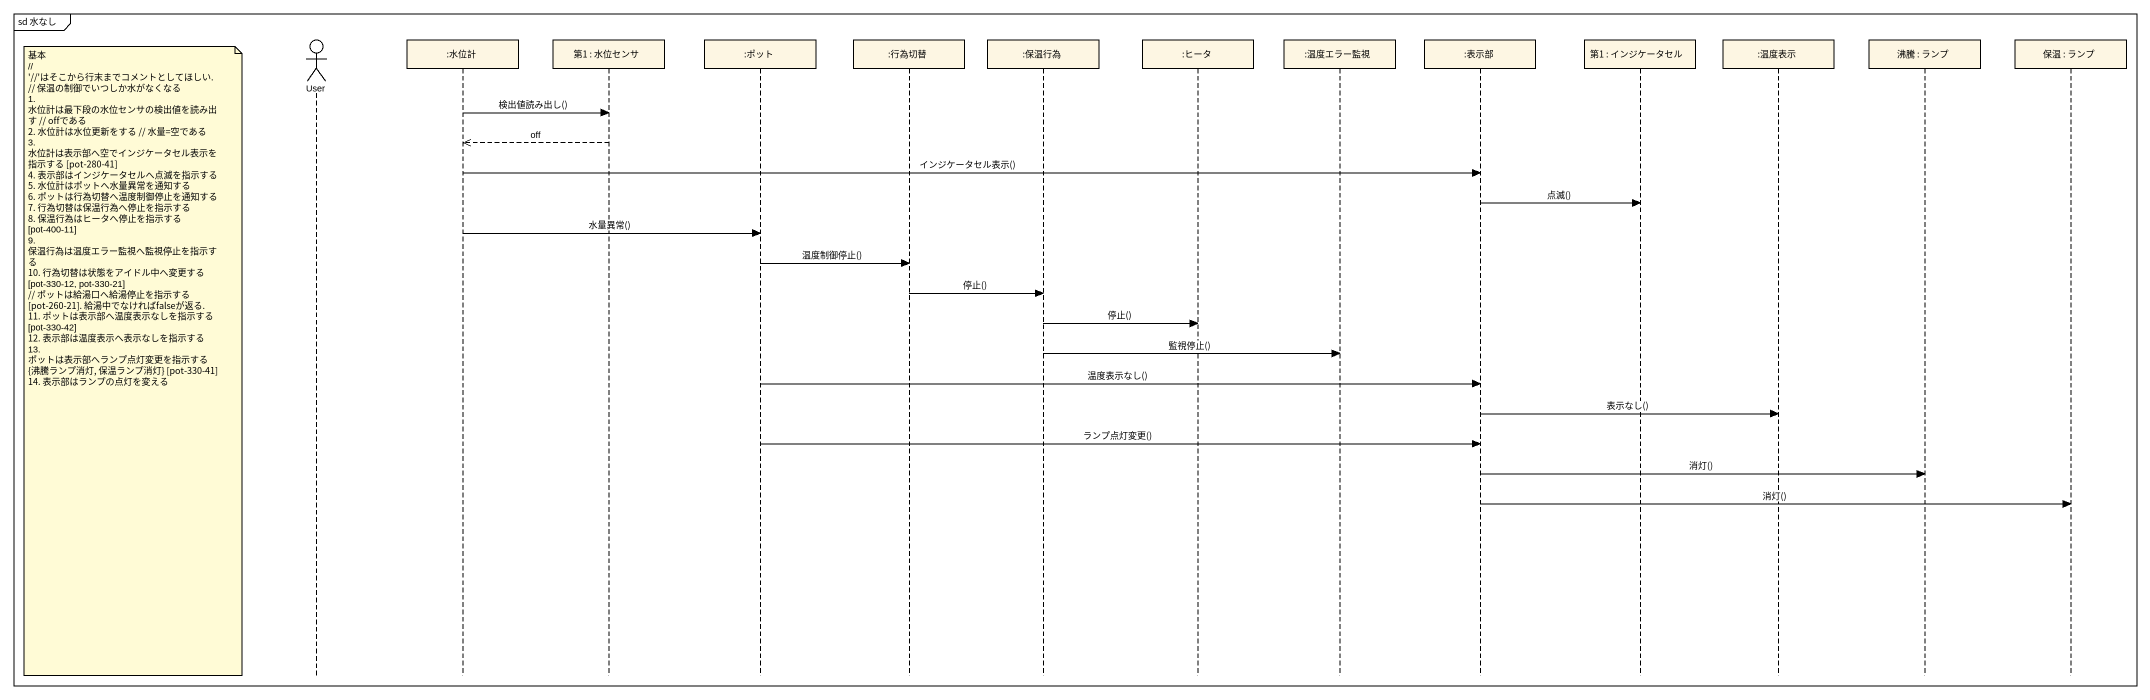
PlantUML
@startuml
mainframe sd 水なし
hide footbox
actor User
participant ":水位計" as 水位計
participant "第1 : 水位センサ" as 第1
participant ":ポット" as ポット
participant ":行為切替" as 行為切替
participant ":保温行為" as 保温行為
participant ":ヒータ" as ヒータ
participant ":温度エラー監視" as 温度エラー監視
participant ":表示部" as 表示部
participant "第1 : インジケータセル" as 第1_2
participant ":温度表示" as 温度表示
participant "沸騰 : ランプ" as 沸騰
participant "保温 : ランプ" as 保温

水位計 -> 第1 : 検出値読み出し()
第1 -->> 水位計 : off
水位計 -> 表示部 : インジケータセル表示()
表示部 -> 第1_2 : 点滅()
水位計 -> ポット : 水量異常()
ポット -> 行為切替 : 温度制御停止()
行為切替 -> 保温行為 : 停止()
保温行為 -> ヒータ : 停止()
保温行為 -> 温度エラー監視 : 監視停止()
note left of User
  基本
  ~// '~//'はそこから行末までコメントとしてほしい.
  // 保温の制御でいつしか水がなくなる
  1. 水位計は最下段の水位センサの検出値を読み出す // offである
  2. 水位計は水位更新をする // 水量=空である
  3. 水位計は表示部へ空でインジケータセル表示を指示する [pot-280-41]
  4. 表示部はインジケータセルへ点滅を指示する
  5. 水位計はポットへ水量異常を通知する
  6. ポットは行為切替へ温度制御停止を通知する
  7. 行為切替は保温行為へ停止を指示する
  8. 保温行為はヒータへ停止を指示する [pot-400-11]
  9. 保温行為は温度エラー監視へ監視停止を指示する
  10. 行為切替は状態をアイドル中へ変更する [pot-330-12, pot-330-21]
  // ポットは給湯口へ給湯停止を指示する [pot-260-21]. 給湯中でなければfalseが返る.
  11. ポットは表示部へ温度表示なしを指示する [pot-330-42]
  12. 表示部は温度表示へ表示なしを指示する
  13. ポットは表示部へランプ点灯変更を指示する {沸騰ランプ消灯, 保温ランプ消灯} [pot-330-41]
  14. 表示部はランプの点灯を変える
end note
ポット -> 表示部 : 温度表示なし()
表示部 -> 温度表示 : 表示なし()
ポット -> 表示部 : ランプ点灯変更()
表示部 -> 沸騰 : 消灯()
表示部 -> 保温 : 消灯()
@enduml
